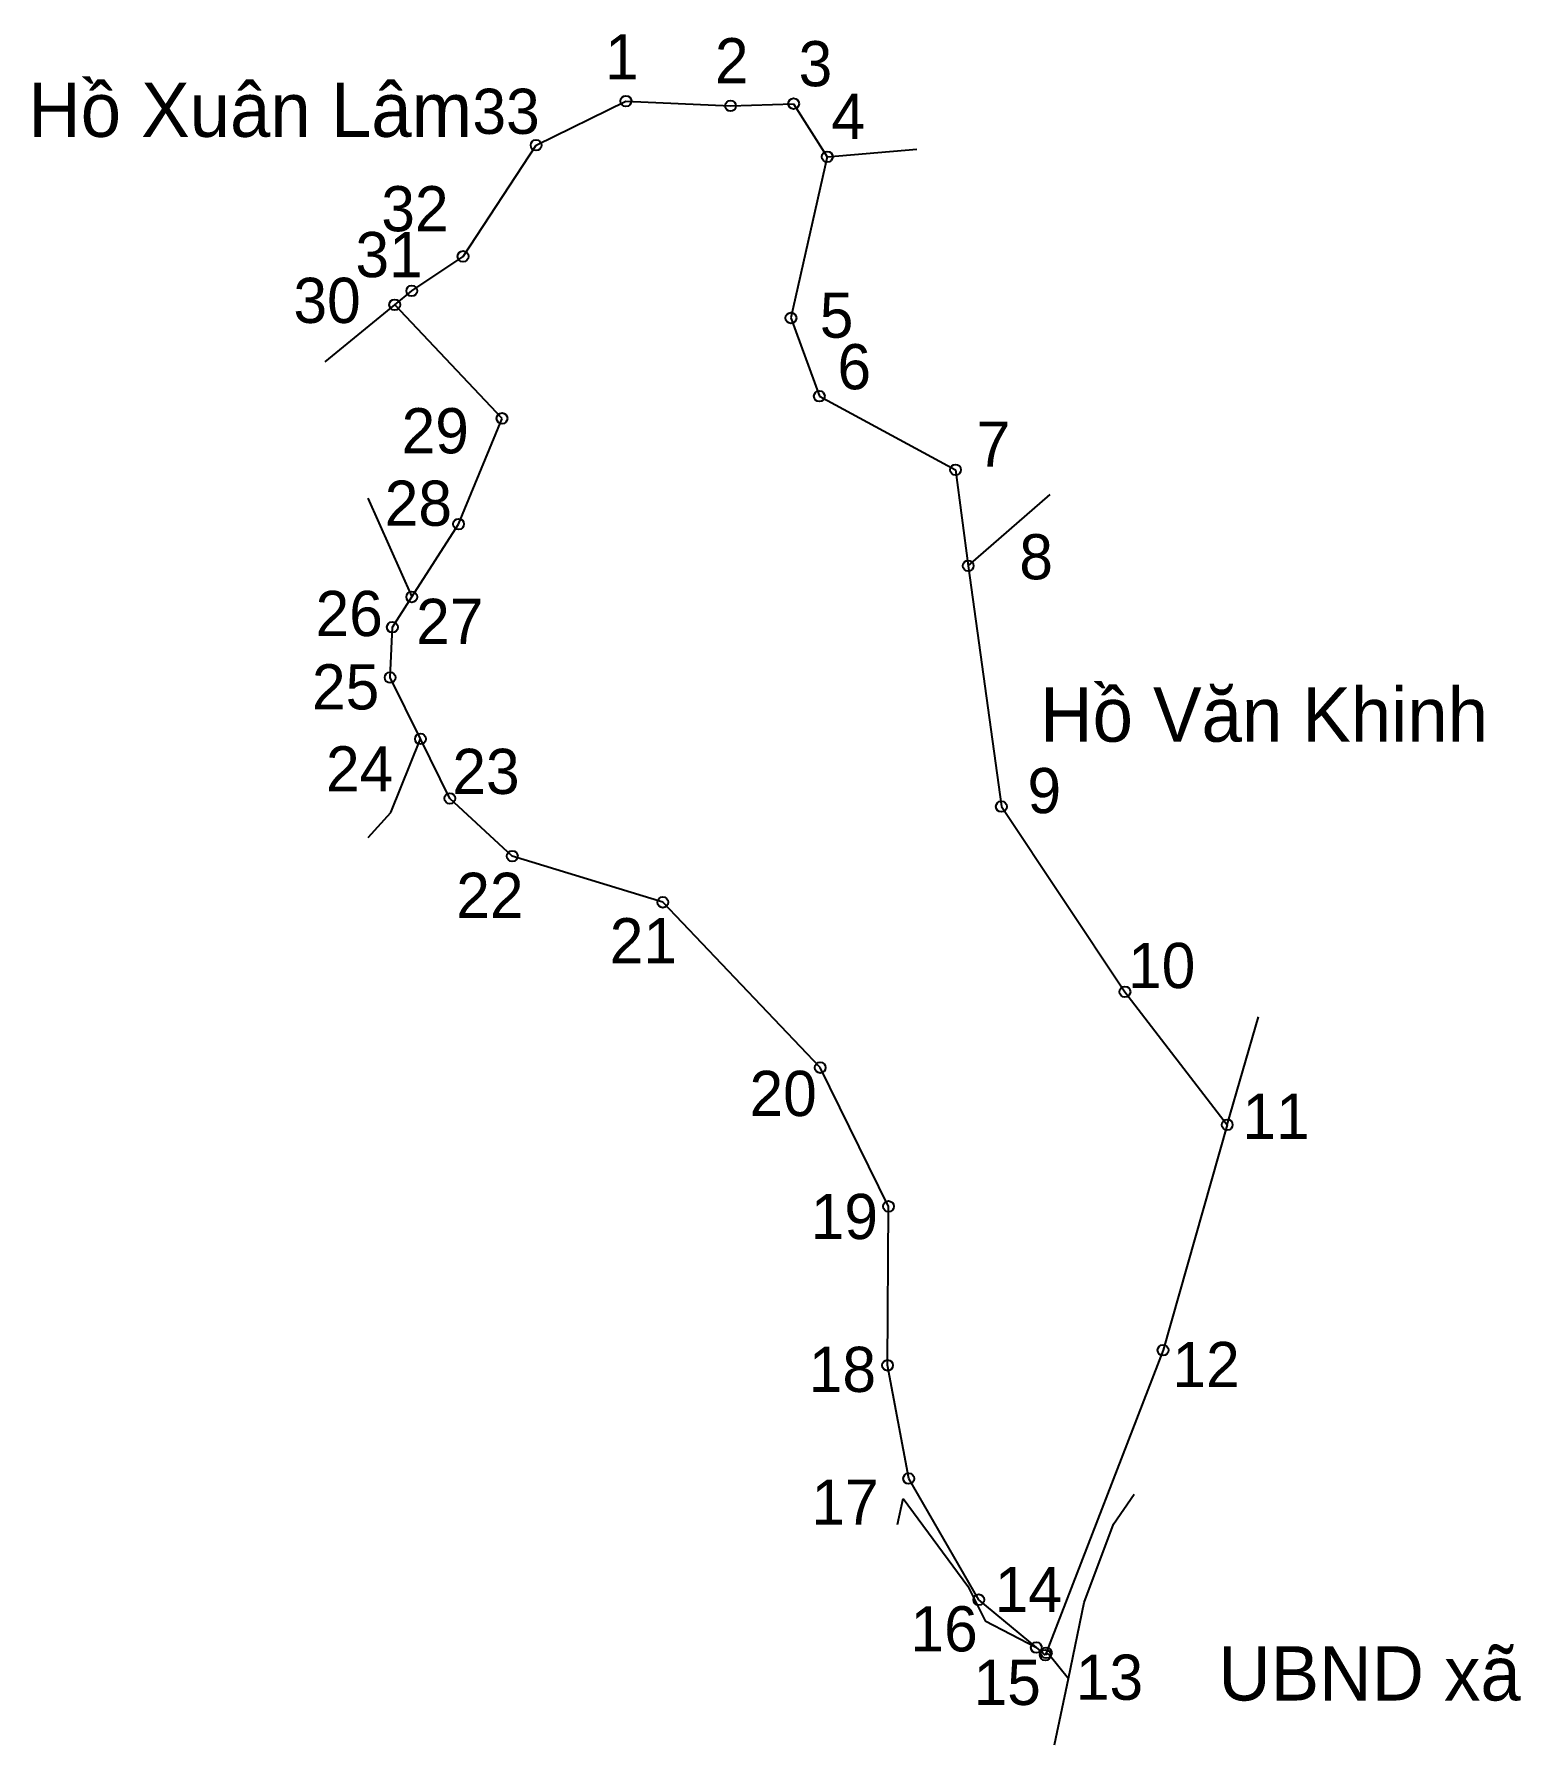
# Model space of a CAD drawing. Extents: x 548122 to 548397, y 1824368 to 1824685.
import ezdxf

# ---------------------------------------------------------------- set-up
doc = ezdxf.new("R2010")
doc.units = 0
for name, color, linetype in [('CanhThua', 7, 'Continuous'), ('MocDinhThua', 7, 'Continuous'), ('RauThua', 7, 'Continuous'), ('SoHieuDinhThua', 7, 'Continuous'), ('TenChuLanCan', 7, 'Continuous')]:
    doc.layers.add(name, color=color, linetype=linetype)

msp = doc.modelspace()

# ---------------------------------------------------------------- linework, layer by layer
at = {"layer": 'CanhThua'}
for p, q in [((548214.84, 1824664.25), (548231.46, 1824672.41)), ((548231.46, 1824672.41), (548250.8, 1824671.52)), ((548250.8, 1824671.52), (548262.47, 1824671.93)), ((548262.47, 1824671.93), (548268.69, 1824662.11)), ((548201.33, 1824643.68), (548214.84, 1824664.25)), ((548268.69, 1824662.11), (548261.97, 1824632.28)), ((548191.85, 1824637.3), (548201.33, 1824643.68)), ((548188.7, 1824634.73), (548191.85, 1824637.3)), ((548208.54, 1824613.71), (548188.7, 1824634.73)), ((548261.97, 1824632.28), (548267.22, 1824617.81)), ((548267.22, 1824617.81), (548292.41, 1824604.2)), ((548200.51, 1824594.15), (548208.54, 1824613.71)), ((548292.41, 1824604.2), (548294.75, 1824586.44)), ((548191.85, 1824580.67), (548200.51, 1824594.15)), ((548294.75, 1824586.44), (548300.88, 1824541.89)), ((548188.27, 1824575.07), (548191.85, 1824580.67)), ((548187.85, 1824565.76), (548188.27, 1824575.07)), ((548193.45, 1824554.41), (548187.85, 1824565.76)), ((548198.89, 1824543.4), (548193.45, 1824554.41)), ((548210.44, 1824532.72), (548198.89, 1824543.4)), ((548300.88, 1824541.89), (548323.73, 1824507.62)), ((548238.28, 1824524.18), (548210.44, 1824532.72)), ((548267.38, 1824493.6), (548238.28, 1824524.18)), ((548323.73, 1824507.62), (548342.65, 1824483.02)), ((548280.02, 1824467.93), (548267.38, 1824493.6)), ((548342.65, 1824483.02), (548330.78, 1824441.32)), ((548279.84, 1824438.52), (548280.02, 1824467.93)), ((548330.78, 1824441.32), (548309.19, 1824385.33)), ((548283.75, 1824417.57), (548279.84, 1824438.52)), ((548296.7, 1824395.16), (548283.75, 1824417.57)), ((548307.35, 1824386.3), (548296.7, 1824395.16)), ((548309.02, 1824384.91), (548307.35, 1824386.3)), ((548309.19, 1824385.33), (548309.02, 1824384.91))]:
    msp.add_line(p, q, dxfattribs=at)
at = {"layer": 'MocDinhThua'}
for centre in [(548231.46, 1824672.41), (548250.8, 1824671.52), (548262.47, 1824671.93), (548214.84, 1824664.25), (548268.69, 1824662.11), (548201.33, 1824643.68), (548191.85, 1824637.3), (548188.7, 1824634.73), (548261.97, 1824632.28), (548267.22, 1824617.81), (548208.54, 1824613.71), (548292.41, 1824604.2), (548200.51, 1824594.15), (548294.75, 1824586.44), (548191.85, 1824580.67), (548188.27, 1824575.07), (548187.85, 1824565.76), (548193.45, 1824554.41), (548198.89, 1824543.4), (548300.88, 1824541.89), (548210.44, 1824532.72), (548238.28, 1824524.18), (548323.73, 1824507.62), (548267.38, 1824493.6), (548342.65, 1824483.02), (548280.02, 1824467.93), (548330.78, 1824441.32), (548279.84, 1824438.52), (548283.75, 1824417.57), (548296.7, 1824395.16), (548307.35, 1824386.3), (548309.02, 1824384.91), (548309.19, 1824385.33)]:
    msp.add_circle(centre, 1, dxfattribs=at)
at = {"layer": 'RauThua'}
for p, q in [((548268.69, 1824662.11), (548285.27, 1824663.52)), ((548175.81, 1824624.2), (548188.7, 1824634.73)), ((548175.81, 1824624.2), (548188.7, 1824634.73)), ((548294.75, 1824586.44), (548309.88, 1824599.64)), ((548183.71, 1824598.94), (548191.85, 1824580.67)), ((548188, 1824540.77), (548193.45, 1824554.41)), ((548183.8, 1824536.17), (548188, 1824540.77)), ((548342.65, 1824483.02), (548348.4, 1824502.98)), ((548281.7, 1824409.06), (548282.71, 1824413.87)), ((548282.71, 1824413.87), (548294.71, 1824397.65)), ((548321.59, 1824409.16), (548325.46, 1824414.69)), ((548316.22, 1824394.62), (548321.59, 1824409.16)), ((548294.71, 1824397.65), (548297.86, 1824391.28)), ((548313.3, 1824380.58), (548316.22, 1824394.62)), ((548297.86, 1824391.28), (548307.35, 1824386.3)), ((548309.19, 1824385.33), (548309.75, 1824385.04)), ((548309.19, 1824385.33), (548309.75, 1824385.04)), ((548309.75, 1824385.04), (548313.3, 1824380.58)), ((548309.75, 1824385.04), (548313.3, 1824380.58)), ((548310.72, 1824368.32), (548313.3, 1824380.58))]:
    msp.add_line(p, q, dxfattribs=at)

# ---------------------------------------------------------------- texts
at = {"layer": 'SoHieuDinhThua'}
for s, height, p in [('1', 8.36, (548227.59, 1824676.42)), ('2', 8.36, (548247.91, 1824675.7)), ('3', 8.36, (548263.39, 1824675.15)), ('33', 8.363, (548203.07, 1824666.34)), ('4', 8.36, (548269.44, 1824665.42)), ('32', 8.363, (548186.22, 1824648.32)), ('31', 8.363, (548181.44, 1824639.83)), ('30', 8.363, (548169.97, 1824631.36)), ('5', 8.36, (548267.3, 1824628.63)), ('6', 8.36, (548270.57, 1824619.09)), ('29', 8.363, (548189.97, 1824607.24)), ('7', 8.36, (548296.31, 1824604.77)), ('28', 8.363, (548186.85, 1824593.83)), ('8', 8.36, (548304.2, 1824583.93)), ('26', 8.363, (548174.06, 1824573.43)), ('27', 8.363, (548192.66, 1824571.97)), ('25', 8.363, (548173.4, 1824559.86)), ('24', 8.363, (548175.99, 1824544.68)), ('23', 8.363, (548199.36, 1824544.22)), ('9', 8.36, (548305.71, 1824540.67)), ('22', 8.363, (548200.08, 1824521.29)), ('21', 8.363, (548228.46, 1824512.89)), ('10', 8.363, (548324.31, 1824508.31)), ('20', 8.363, (548254.31, 1824484.64)), ('11', 8.363, (548345.45, 1824480.42)), ('19', 8.363, (548265.63, 1824461.88)), ('18', 8.363, (548265.27, 1824433.59)), ('12', 8.363, (548332.52, 1824434.49)), ('17', 8.363, (548265.75, 1824409.03)), ('14', 8.363, (548299.65, 1824392.87)), ('16', 8.363, (548284.07, 1824385.59)), ('13', 8.363, (548314.66, 1824376.64)), ('15', 8.363, (548295.74, 1824375.68))]:
    msp.add_text(s, height=height, dxfattribs=at).set_placement(p)
at = {"layer": 'TenChuLanCan'}
for s, p in [('Hồ Xuân Lâm', (548120.94, 1824665.79)), ('Hồ Văn Khinh', (548308.06, 1824553.89)), ('UBND xã', (548341, 1824376.51))]:
    msp.add_text(s, height=10.036, dxfattribs=at).set_placement(p)

doc.saveas('drawing.dxf')
